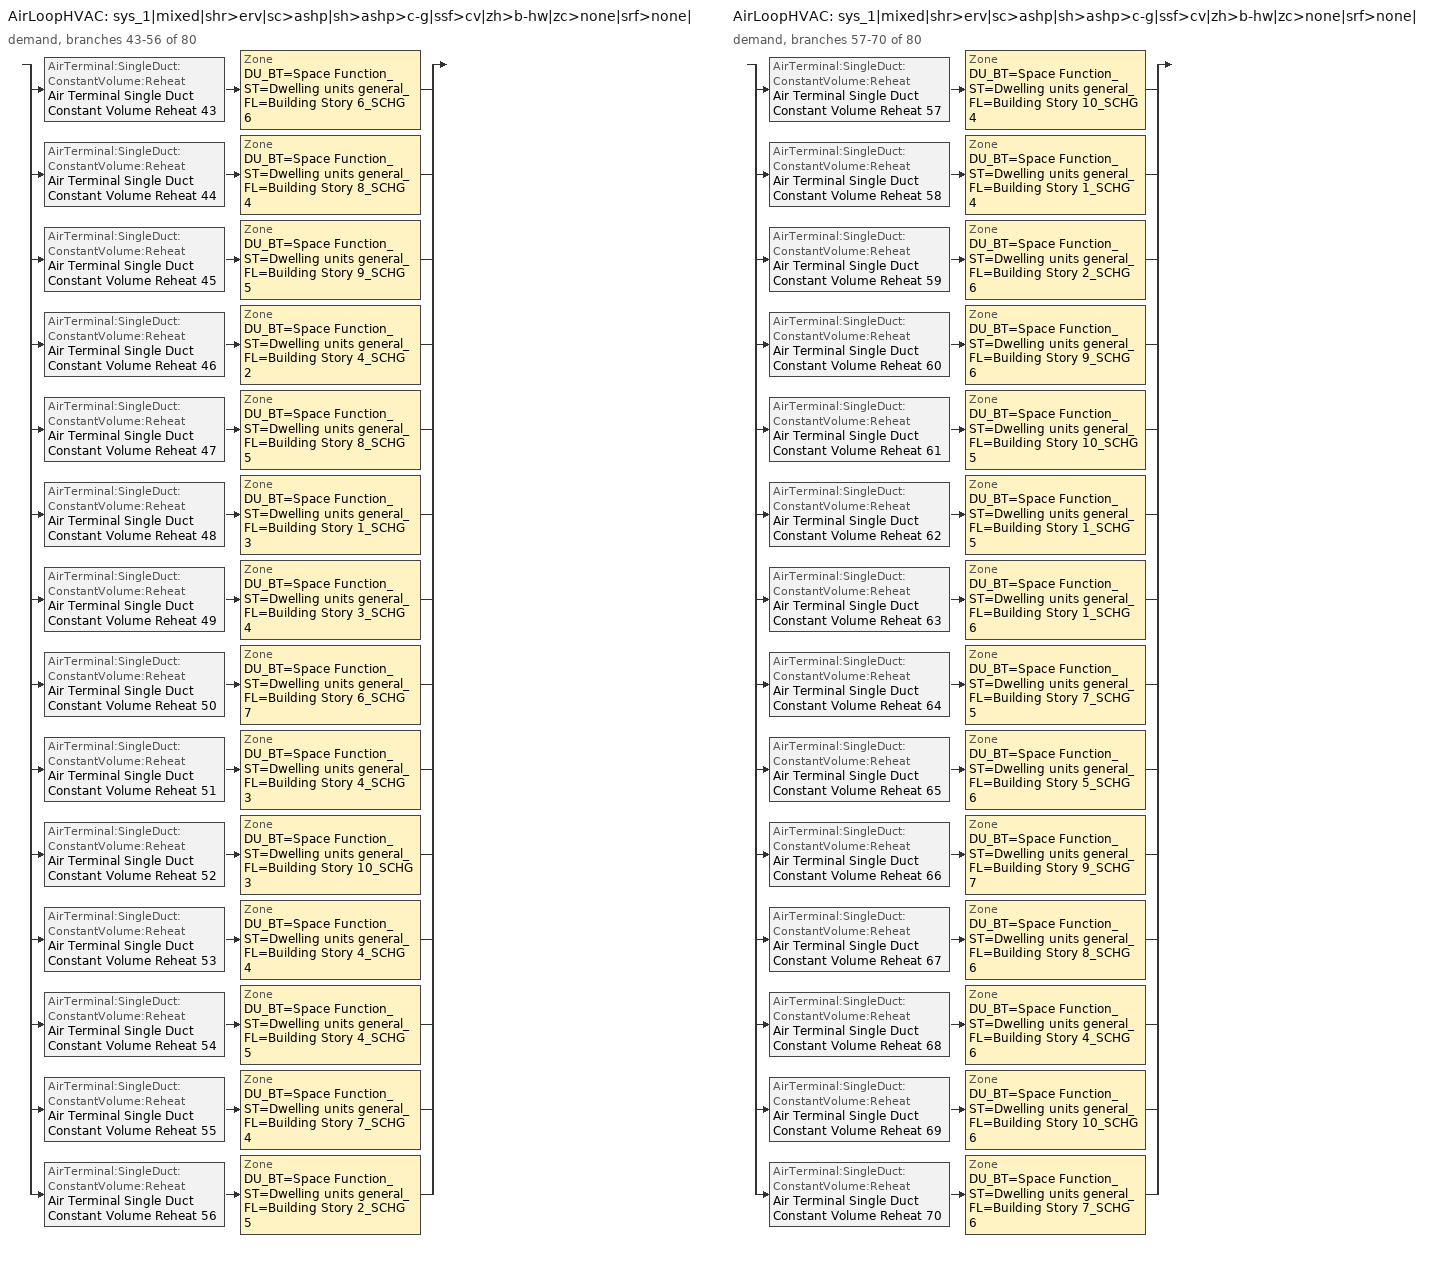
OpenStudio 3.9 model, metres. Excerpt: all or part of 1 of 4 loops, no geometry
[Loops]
AirLoopHVAC 'sys_1|mixed|shr>erv|sc>ashp|sh>ashp>c-g|ssf>cv|zh>b-hw|zc>none|srf>none|'
 demand, branches 43-56 of 80: split
  | AirTerminal:SingleDuct:ConstantVolume:Reheat 'Air Terminal Single Duct Constant Volume Reheat 43' > Zone 'DU_BT=Space Function_ST=Dwelling units general_FL=Building Story 6_SCHG 6'
  | AirTerminal:SingleDuct:ConstantVolume:Reheat 'Air Terminal Single Duct Constant Volume Reheat 44' > Zone 'DU_BT=Space Function_ST=Dwelling units general_FL=Building Story 8_SCHG 4'
  | AirTerminal:SingleDuct:ConstantVolume:Reheat 'Air Terminal Single Duct Constant Volume Reheat 45' > Zone 'DU_BT=Space Function_ST=Dwelling units general_FL=Building Story 9_SCHG 5'
  | AirTerminal:SingleDuct:ConstantVolume:Reheat 'Air Terminal Single Duct Constant Volume Reheat 46' > Zone 'DU_BT=Space Function_ST=Dwelling units general_FL=Building Story 4_SCHG 2'
  | AirTerminal:SingleDuct:ConstantVolume:Reheat 'Air Terminal Single Duct Constant Volume Reheat 47' > Zone 'DU_BT=Space Function_ST=Dwelling units general_FL=Building Story 8_SCHG 5'
  | AirTerminal:SingleDuct:ConstantVolume:Reheat 'Air Terminal Single Duct Constant Volume Reheat 48' > Zone 'DU_BT=Space Function_ST=Dwelling units general_FL=Building Story 1_SCHG 3'
  | AirTerminal:SingleDuct:ConstantVolume:Reheat 'Air Terminal Single Duct Constant Volume Reheat 49' > Zone 'DU_BT=Space Function_ST=Dwelling units general_FL=Building Story 3_SCHG 4'
  | AirTerminal:SingleDuct:ConstantVolume:Reheat 'Air Terminal Single Duct Constant Volume Reheat 50' > Zone 'DU_BT=Space Function_ST=Dwelling units general_FL=Building Story 6_SCHG 7'
  | AirTerminal:SingleDuct:ConstantVolume:Reheat 'Air Terminal Single Duct Constant Volume Reheat 51' > Zone 'DU_BT=Space Function_ST=Dwelling units general_FL=Building Story 4_SCHG 3'
  | AirTerminal:SingleDuct:ConstantVolume:Reheat 'Air Terminal Single Duct Constant Volume Reheat 52' > Zone 'DU_BT=Space Function_ST=Dwelling units general_FL=Building Story 10_SCHG 3'
  | AirTerminal:SingleDuct:ConstantVolume:Reheat 'Air Terminal Single Duct Constant Volume Reheat 53' > Zone 'DU_BT=Space Function_ST=Dwelling units general_FL=Building Story 4_SCHG 4'
  | AirTerminal:SingleDuct:ConstantVolume:Reheat 'Air Terminal Single Duct Constant Volume Reheat 54' > Zone 'DU_BT=Space Function_ST=Dwelling units general_FL=Building Story 4_SCHG 5'
  | AirTerminal:SingleDuct:ConstantVolume:Reheat 'Air Terminal Single Duct Constant Volume Reheat 55' > Zone 'DU_BT=Space Function_ST=Dwelling units general_FL=Building Story 7_SCHG 4'
  | AirTerminal:SingleDuct:ConstantVolume:Reheat 'Air Terminal Single Duct Constant Volume Reheat 56' > Zone 'DU_BT=Space Function_ST=Dwelling units general_FL=Building Story 2_SCHG 5'
AirLoopHVAC 'sys_1|mixed|shr>erv|sc>ashp|sh>ashp>c-g|ssf>cv|zh>b-hw|zc>none|srf>none|'
 demand, branches 57-70 of 80: split
  | AirTerminal:SingleDuct:ConstantVolume:Reheat 'Air Terminal Single Duct Constant Volume Reheat 57' > Zone 'DU_BT=Space Function_ST=Dwelling units general_FL=Building Story 10_SCHG 4'
  | AirTerminal:SingleDuct:ConstantVolume:Reheat 'Air Terminal Single Duct Constant Volume Reheat 58' > Zone 'DU_BT=Space Function_ST=Dwelling units general_FL=Building Story 1_SCHG 4'
  | AirTerminal:SingleDuct:ConstantVolume:Reheat 'Air Terminal Single Duct Constant Volume Reheat 59' > Zone 'DU_BT=Space Function_ST=Dwelling units general_FL=Building Story 2_SCHG 6'
  | AirTerminal:SingleDuct:ConstantVolume:Reheat 'Air Terminal Single Duct Constant Volume Reheat 60' > Zone 'DU_BT=Space Function_ST=Dwelling units general_FL=Building Story 9_SCHG 6'
  | AirTerminal:SingleDuct:ConstantVolume:Reheat 'Air Terminal Single Duct Constant Volume Reheat 61' > Zone 'DU_BT=Space Function_ST=Dwelling units general_FL=Building Story 10_SCHG 5'
  | AirTerminal:SingleDuct:ConstantVolume:Reheat 'Air Terminal Single Duct Constant Volume Reheat 62' > Zone 'DU_BT=Space Function_ST=Dwelling units general_FL=Building Story 1_SCHG 5'
  | AirTerminal:SingleDuct:ConstantVolume:Reheat 'Air Terminal Single Duct Constant Volume Reheat 63' > Zone 'DU_BT=Space Function_ST=Dwelling units general_FL=Building Story 1_SCHG 6'
  | AirTerminal:SingleDuct:ConstantVolume:Reheat 'Air Terminal Single Duct Constant Volume Reheat 64' > Zone 'DU_BT=Space Function_ST=Dwelling units general_FL=Building Story 7_SCHG 5'
  | AirTerminal:SingleDuct:ConstantVolume:Reheat 'Air Terminal Single Duct Constant Volume Reheat 65' > Zone 'DU_BT=Space Function_ST=Dwelling units general_FL=Building Story 5_SCHG 6'
  | AirTerminal:SingleDuct:ConstantVolume:Reheat 'Air Terminal Single Duct Constant Volume Reheat 66' > Zone 'DU_BT=Space Function_ST=Dwelling units general_FL=Building Story 9_SCHG 7'
  | AirTerminal:SingleDuct:ConstantVolume:Reheat 'Air Terminal Single Duct Constant Volume Reheat 67' > Zone 'DU_BT=Space Function_ST=Dwelling units general_FL=Building Story 8_SCHG 6'
  | AirTerminal:SingleDuct:ConstantVolume:Reheat 'Air Terminal Single Duct Constant Volume Reheat 68' > Zone 'DU_BT=Space Function_ST=Dwelling units general_FL=Building Story 4_SCHG 6'
  | AirTerminal:SingleDuct:ConstantVolume:Reheat 'Air Terminal Single Duct Constant Volume Reheat 69' > Zone 'DU_BT=Space Function_ST=Dwelling units general_FL=Building Story 10_SCHG 6'
  | AirTerminal:SingleDuct:ConstantVolume:Reheat 'Air Terminal Single Duct Constant Volume Reheat 70' > Zone 'DU_BT=Space Function_ST=Dwelling units general_FL=Building Story 7_SCHG 6'
[Sizing:Zone] Zone Cooling Design Supply Air Temperature Input Method=TemperatureDifference; Zone Cooling Design Supply Air Temperature {C}=14; Zone Cooling Design Supply Air Temperature Difference {deltaC}=11; Zone Heating Design Supply Air Temperature Input Method=TemperatureDifference; Zone Heating Design Supply Air Temperature {C}=40; Zone Heating Design Supply Air Temperature Difference {deltaC}=21; Zone Cooling Design Supply Air Humidity Ratio {kg-H2O/kg-air}=0.0085; Zone Heating Design Supply Air Humidity Ratio {kg-H2O/kg-air}=0.008; Zone Heating Sizing Factor=1.3; Zone Cooling Sizing Factor=1; Cooling Design Air Flow Method=DesignDay; Heating Design Air Flow Method=DesignDay; Account for Dedicated Outdoor Air System=No; Dedicated Outdoor Air System Control Strategy=NeutralSupplyAir; Dedicated Outdoor Air Low Setpoint Temperature for Design {C}=autosize; Dedicated Outdoor Air High Setpoint Temperature for Design {C}=autosize; Zone Load Sizing Method=Sensible Load Only No Latent Load; Zone Latent Cooling Design Supply Air Humidity Ratio Input Method=HumidityRatioDifference; Zone Cooling Design Supply Air Humidity Ratio Difference {kgWater/kgDryAir}=0.005; Zone Latent Heating Design Supply Air Humidity Ratio Input Method=HumidityRatioDifference; Zone Humidification Design Supply Air Humidity Ratio Difference {kgWater/kgDryAir}=0.005; Sizing Option=Coincident
DU_BT=Space Function_ST=Dwelling units general_FL=Building Story 6_SCHG 6; DU_BT=Space Function_ST=Dwelling units general_FL=Building Story 8_SCHG 4; DU_BT=Space Function_ST=Dwelling units general_FL=Building Story 9_SCHG 5; DU_BT=Space Function_ST=Dwelling units general_FL=Building Story 4_SCHG 2; DU_BT=Space Function_ST=Dwelling units general_FL=Building Story 8_SCHG 5; DU_BT=Space Function_ST=Dwelling units general_FL=Building Story 1_SCHG 3; DU_BT=Space Function_ST=Dwelling units general_FL=Building Story 3_SCHG 4; DU_BT=Space Function_ST=Dwelling units general_FL=Building Story 6_SCHG 7; DU_BT=Space Function_ST=Dwelling units general_FL=Building Story 4_SCHG 3; DU_BT=Space Function_ST=Dwelling units general_FL=Building Story 10_SCHG 3; DU_BT=Space Function_ST=Dwelling units general_FL=Building Story 4_SCHG 4; DU_BT=Space Function_ST=Dwelling units general_FL=Building Story 4_SCHG 5; DU_BT=Space Function_ST=Dwelling units general_FL=Building Story 7_SCHG 4; DU_BT=Space Function_ST=Dwelling units general_FL=Building Story 2_SCHG 5; DU_BT=Space Function_ST=Dwelling units general_FL=Building Story 10_SCHG 4; DU_BT=Space Function_ST=Dwelling units general_FL=Building Story 1_SCHG 4; DU_BT=Space Function_ST=Dwelling units general_FL=Building Story 2_SCHG 6; DU_BT=Space Function_ST=Dwelling units general_FL=Building Story 9_SCHG 6; DU_BT=Space Function_ST=Dwelling units general_FL=Building Story 10_SCHG 5; DU_BT=Space Function_ST=Dwelling units general_FL=Building Story 1_SCHG 5; DU_BT=Space Function_ST=Dwelling units general_FL=Building Story 1_SCHG 6; DU_BT=Space Function_ST=Dwelling units general_FL=Building Story 7_SCHG 5; DU_BT=Space Function_ST=Dwelling units general_FL=Building Story 5_SCHG 6; DU_BT=Space Function_ST=Dwelling units general_FL=Building Story 9_SCHG 7; DU_BT=Space Function_ST=Dwelling units general_FL=Building Story 8_SCHG 6; DU_BT=Space Function_ST=Dwelling units general_FL=Building Story 4_SCHG 6; DU_BT=Space Function_ST=Dwelling units general_FL=Building Story 10_SCHG 6; DU_BT=Space Function_ST=Dwelling units general_FL=Building Story 7_SCHG 6
[Zone equipment]
DU_BT=Space Function_ST=Dwelling units general_FL=Building Story 6_SCHG 6: Zone HVAC Baseboard Convective Water 43, Air Terminal Single Duct Constant Volume Reheat 43
DU_BT=Space Function_ST=Dwelling units general_FL=Building Story 8_SCHG 4: Zone HVAC Baseboard Convective Water 44, Air Terminal Single Duct Constant Volume Reheat 44
DU_BT=Space Function_ST=Dwelling units general_FL=Building Story 9_SCHG 5: Zone HVAC Baseboard Convective Water 45, Air Terminal Single Duct Constant Volume Reheat 45
DU_BT=Space Function_ST=Dwelling units general_FL=Building Story 4_SCHG 2: Zone HVAC Baseboard Convective Water 46, Air Terminal Single Duct Constant Volume Reheat 46
DU_BT=Space Function_ST=Dwelling units general_FL=Building Story 8_SCHG 5: Zone HVAC Baseboard Convective Water 47, Air Terminal Single Duct Constant Volume Reheat 47
DU_BT=Space Function_ST=Dwelling units general_FL=Building Story 1_SCHG 3: Zone HVAC Baseboard Convective Water 48, Air Terminal Single Duct Constant Volume Reheat 48
DU_BT=Space Function_ST=Dwelling units general_FL=Building Story 3_SCHG 4: Zone HVAC Baseboard Convective Water 49, Air Terminal Single Duct Constant Volume Reheat 49
DU_BT=Space Function_ST=Dwelling units general_FL=Building Story 6_SCHG 7: Zone HVAC Baseboard Convective Water 50, Air Terminal Single Duct Constant Volume Reheat 50
DU_BT=Space Function_ST=Dwelling units general_FL=Building Story 4_SCHG 3: Zone HVAC Baseboard Convective Water 51, Air Terminal Single Duct Constant Volume Reheat 51
DU_BT=Space Function_ST=Dwelling units general_FL=Building Story 10_SCHG 3: Zone HVAC Baseboard Convective Water 52, Air Terminal Single Duct Constant Volume Reheat 52
DU_BT=Space Function_ST=Dwelling units general_FL=Building Story 4_SCHG 4: Zone HVAC Baseboard Convective Water 53, Air Terminal Single Duct Constant Volume Reheat 53
DU_BT=Space Function_ST=Dwelling units general_FL=Building Story 4_SCHG 5: Zone HVAC Baseboard Convective Water 54, Air Terminal Single Duct Constant Volume Reheat 54
DU_BT=Space Function_ST=Dwelling units general_FL=Building Story 7_SCHG 4: Zone HVAC Baseboard Convective Water 55, Air Terminal Single Duct Constant Volume Reheat 55
DU_BT=Space Function_ST=Dwelling units general_FL=Building Story 2_SCHG 5: Zone HVAC Baseboard Convective Water 56, Air Terminal Single Duct Constant Volume Reheat 56
DU_BT=Space Function_ST=Dwelling units general_FL=Building Story 10_SCHG 4: Zone HVAC Baseboard Convective Water 57, Air Terminal Single Duct Constant Volume Reheat 57
DU_BT=Space Function_ST=Dwelling units general_FL=Building Story 1_SCHG 4: Zone HVAC Baseboard Convective Water 58, Air Terminal Single Duct Constant Volume Reheat 58
DU_BT=Space Function_ST=Dwelling units general_FL=Building Story 2_SCHG 6: Zone HVAC Baseboard Convective Water 59, Air Terminal Single Duct Constant Volume Reheat 59
DU_BT=Space Function_ST=Dwelling units general_FL=Building Story 9_SCHG 6: Zone HVAC Baseboard Convective Water 60, Air Terminal Single Duct Constant Volume Reheat 60
DU_BT=Space Function_ST=Dwelling units general_FL=Building Story 10_SCHG 5: Zone HVAC Baseboard Convective Water 61, Air Terminal Single Duct Constant Volume Reheat 61
DU_BT=Space Function_ST=Dwelling units general_FL=Building Story 1_SCHG 5: Zone HVAC Baseboard Convective Water 62, Air Terminal Single Duct Constant Volume Reheat 62
DU_BT=Space Function_ST=Dwelling units general_FL=Building Story 1_SCHG 6: Zone HVAC Baseboard Convective Water 63, Air Terminal Single Duct Constant Volume Reheat 63
DU_BT=Space Function_ST=Dwelling units general_FL=Building Story 7_SCHG 5: Zone HVAC Baseboard Convective Water 64, Air Terminal Single Duct Constant Volume Reheat 64
DU_BT=Space Function_ST=Dwelling units general_FL=Building Story 5_SCHG 6: Zone HVAC Baseboard Convective Water 65, Air Terminal Single Duct Constant Volume Reheat 65
DU_BT=Space Function_ST=Dwelling units general_FL=Building Story 9_SCHG 7: Zone HVAC Baseboard Convective Water 66, Air Terminal Single Duct Constant Volume Reheat 66
DU_BT=Space Function_ST=Dwelling units general_FL=Building Story 8_SCHG 6: Zone HVAC Baseboard Convective Water 67, Air Terminal Single Duct Constant Volume Reheat 67
DU_BT=Space Function_ST=Dwelling units general_FL=Building Story 4_SCHG 6: Zone HVAC Baseboard Convective Water 68, Air Terminal Single Duct Constant Volume Reheat 68
DU_BT=Space Function_ST=Dwelling units general_FL=Building Story 10_SCHG 6: Zone HVAC Baseboard Convective Water 69, Air Terminal Single Duct Constant Volume Reheat 69
DU_BT=Space Function_ST=Dwelling units general_FL=Building Story 7_SCHG 6: Zone HVAC Baseboard Convective Water 70, Air Terminal Single Duct Constant Volume Reheat 70
[Coil:Heating:Gas] Availability Schedule=Always On Discrete; Gas Burner Efficiency=0.95; Nominal Capacity {W}=AutoSize; On Cycle Parasitic Electric Load {W}=0; Part Load Fraction Correlation Curve=FURNACE-EFFPLR-NECB2011; Off Cycle Parasitic Gas Load {W}=0
Coil Heating Gas 43; Coil Heating Gas 44; Coil Heating Gas 45; Coil Heating Gas 46; Coil Heating Gas 47; Coil Heating Gas 48; Coil Heating Gas 49; Coil Heating Gas 50; Coil Heating Gas 51; Coil Heating Gas 52; Coil Heating Gas 53; Coil Heating Gas 54; Coil Heating Gas 55; Coil Heating Gas 56; Coil Heating Gas 57; Coil Heating Gas 58; Coil Heating Gas 59; Coil Heating Gas 60; Coil Heating Gas 61; Coil Heating Gas 62; Coil Heating Gas 63; Coil Heating Gas 64; Coil Heating Gas 65; Coil Heating Gas 66; Coil Heating Gas 67; Coil Heating Gas 68; Coil Heating Gas 69; Coil Heating Gas 70
[AirTerminal:SingleDuct:ConstantVolume:Reheat] Availability Schedule=Always On Discrete; Maximum Air Flow Rate {m3/s}=autosize; Maximum Hot Water or Steam Flow Rate {m3/s}=autosize; Minimum Hot Water or Steam Flow Rate {m3/s}=0; Convergence Tolerance=0.001; Maximum Reheat Air Temperature {C}=35
Name | Reheat Coil
Air Terminal Single Duct Constant Volume Reheat 43 | Coil Heating Gas 43
Air Terminal Single Duct Constant Volume Reheat 44 | Coil Heating Gas 44
Air Terminal Single Duct Constant Volume Reheat 45 | Coil Heating Gas 45
Air Terminal Single Duct Constant Volume Reheat 46 | Coil Heating Gas 46
Air Terminal Single Duct Constant Volume Reheat 47 | Coil Heating Gas 47
Air Terminal Single Duct Constant Volume Reheat 48 | Coil Heating Gas 48
Air Terminal Single Duct Constant Volume Reheat 49 | Coil Heating Gas 49
Air Terminal Single Duct Constant Volume Reheat 50 | Coil Heating Gas 50
Air Terminal Single Duct Constant Volume Reheat 51 | Coil Heating Gas 51
Air Terminal Single Duct Constant Volume Reheat 52 | Coil Heating Gas 52
Air Terminal Single Duct Constant Volume Reheat 53 | Coil Heating Gas 53
Air Terminal Single Duct Constant Volume Reheat 54 | Coil Heating Gas 54
Air Terminal Single Duct Constant Volume Reheat 55 | Coil Heating Gas 55
Air Terminal Single Duct Constant Volume Reheat 56 | Coil Heating Gas 56
Air Terminal Single Duct Constant Volume Reheat 57 | Coil Heating Gas 57
Air Terminal Single Duct Constant Volume Reheat 58 | Coil Heating Gas 58
Air Terminal Single Duct Constant Volume Reheat 59 | Coil Heating Gas 59
Air Terminal Single Duct Constant Volume Reheat 60 | Coil Heating Gas 60
Air Terminal Single Duct Constant Volume Reheat 61 | Coil Heating Gas 61
Air Terminal Single Duct Constant Volume Reheat 62 | Coil Heating Gas 62
Air Terminal Single Duct Constant Volume Reheat 63 | Coil Heating Gas 63
Air Terminal Single Duct Constant Volume Reheat 64 | Coil Heating Gas 64
Air Terminal Single Duct Constant Volume Reheat 65 | Coil Heating Gas 65
Air Terminal Single Duct Constant Volume Reheat 66 | Coil Heating Gas 66
Air Terminal Single Duct Constant Volume Reheat 67 | Coil Heating Gas 67
Air Terminal Single Duct Constant Volume Reheat 68 | Coil Heating Gas 68
Air Terminal Single Duct Constant Volume Reheat 69 | Coil Heating Gas 69
Air Terminal Single Duct Constant Volume Reheat 70 | Coil Heating Gas 70
[Schedule:Constant]
Always On Discrete: Value=1
[Curve:Cubic]
FURNACE-EFFPLR-NECB2011: Coefficient1 Constant=0.722; Coefficient2 x=0.8211; Coefficient3 x**2=-1.0396; Coefficient4 x**3=0.5; Minimum Value of x=0; Maximum Value of x=1
